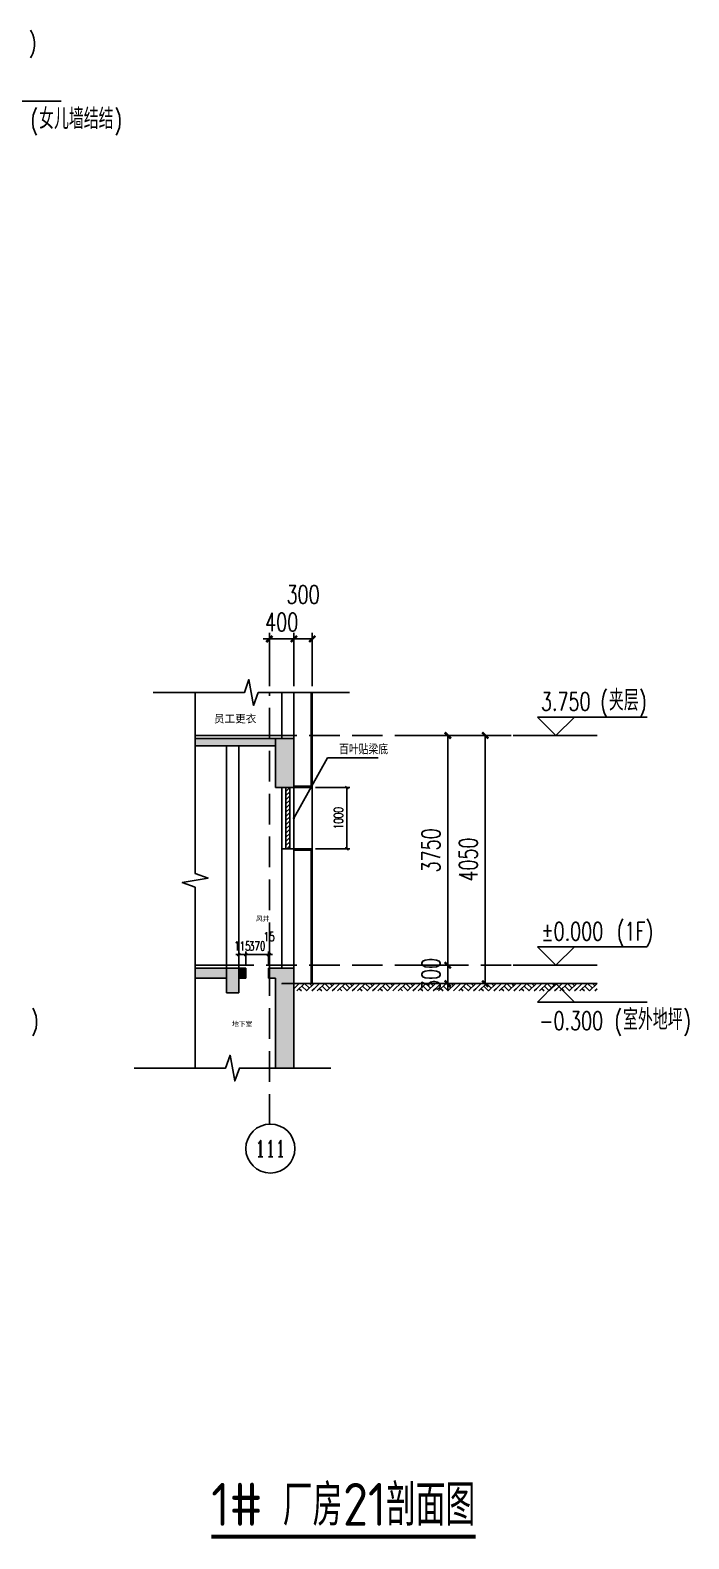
# Model space of a CAD drawing. Extents: x -1899985 to -450366, y 556196 to 2151267.
# Drawn here: x -1483969 to -1473220, y 558897 to 583517 of the extents above; entities that cross this region are included whole.
import ezdxf
from ezdxf.enums import TextEntityAlignment as Align

# ---------------------------------------------------------------- set-up
doc = ezdxf.new("R2010")
doc.units = 0
doc.header["$LTSCALE"] = 1000
doc.header["$MEASUREMENT"] = 0
doc.linetypes.add('__DASH', pattern=[0.35, 0.25, -0.1])
doc.linetypes.add('DOTE', pattern=[2.42, 2, -0.2, 0.02, -0.2])
doc.layers.get('Defpoints').update_dxf_attribs({"color": 210})
for name, color, linetype in [('A-AXIS-D', 1, 'Continuous'), ('A-AXIS-DOTE', 14, 'DOTE'), ('A-AXIS-DP', 126, 'Continuous'), ('A-CURTAIN', 134, 'Continuous'), ('A-HATCH-2', 251, 'Continuous'), ('A-LIN-V', 9, 'Continuous'), ('A-SFCE', 30, 'Continuous'), ('AS-COLN', 6, 'Continuous'), ('AS-WALL', 40, 'Continuous'), ('AXIS_TEXT', 7, 'Continuous'), ('DIM_ELEV', 3, 'Continuous'), ('DIM_SYMB', 3, 'Continuous'), ('PUB_HATCH', 8, 'Continuous'), ('PUB_TEXT', 7, 'Continuous'), ('WINDOW', 4, 'Continuous')]:
    doc.layers.add(name, color=color, linetype=linetype)
doc.styles.add('_TCH_AXIS', font='COMPLEX', dxfattribs={"bigfont": 'GBCBIG'})
doc.styles.add('_TCH_DIM', font='SIMPLEX', dxfattribs={"bigfont": 'GBCBIG'})
doc.styles.add('_TCH_DIM_T3', font='SIMPLEX', dxfattribs={"width": 0.705882, "bigfont": 'GBCBIG'})
doc.styles.get("Standard").update_dxf_attribs({"font": 'gbenor.shx', "bigfont": 'gbcbig.shx'})
doc.styles.add('图框', font='')
doc.styles.get('图框').set_extended_font_data('SimSun')
doc.dimstyles.new('_TCH_ARCH&&100', dxfattribs={"dimtxt": 297.5, "dimasz": 100, "dimexe": 100, "dimexo": 100, "dimgap": 126.25, "dimtad": 1, "dimdec": 0, "dimzin": 0, "dimdsep": 46, "dimtxsty": '_TCH_DIM_T3', "dimblk": 'ARCHTICK', "dimcen": 0.09, "dimclrt": 7, "dimazin": 2, "dimtfac": 1, "dimtdec": 0, "dimtix": 1, "dimtmove": 2, "dimatfit": 3, "dimfxl": 0, "dimtolj": 1, "dimtzin": 0, "dimarcsym": 0})
doc.dimstyles.new('_TCH_ARCH&&50', dxfattribs={"dimtxt": 148.75, "dimasz": 50, "dimexe": 50, "dimexo": 50, "dimgap": 63.125, "dimtad": 1, "dimdec": 0, "dimzin": 0, "dimdsep": 46, "dimtxsty": '_TCH_DIM_T3', "dimblk": 'ARCHTICK', "dimcen": 0.09, "dimclrt": 7, "dimazin": 2, "dimtfac": 1, "dimtdec": 0, "dimtix": 1, "dimtmove": 2, "dimatfit": 3, "dimfxl": 0, "dimtolj": 1, "dimtzin": 0, "dimarcsym": 0})

# ---------------------------------------------------------------- blocks, each defined once
blk = doc.blocks.new('_ArchTick')
at = {"color": 0, "linetype": 'ByBlock', "const_width": 0.4}
blk.add_lwpolyline([(-0.5, -0.5), (0.5, 0.5)], dxfattribs=at)
blk = doc.blocks.new('*D82')
at = {"layer": 'A-AXIS-DP', "color": 0, "lineweight": -2}
for p, q in [((-1479315, 571157), (-1478751, 571157)), ((-1478801, 570157), (-1478801, 571157)), ((-1479315, 570157), (-1478751, 570157))]:
    blk.add_line(p, q, dxfattribs=at)
at = {"layer": 'Defpoints', "color": 0}
for p in [(-1479365, 571157), (-1478801, 571157), (-1479365, 570157)]:
    blk.add_point(p, dxfattribs=at)
at = {"layer": 'A-AXIS-DP', "color": 0, "lineweight": -2, "xscale": 50, "yscale": 50, "zscale": 50}
for p, rotation in [((-1478801, 571157), 90), ((-1478801, 570157), 270)]:
    blk.add_blockref('_ArchTick', p, dxfattribs=dict(at, rotation=rotation))
at = {"layer": 'A-AXIS-DP', "color": 7, "insert": (-1478938, 570657), "char_height": 148.8, "attachment_point": 5, "rotation": 90, "style": '_TCH_DIM_T3'}
blk.add_mtext('\\A1;1000', dxfattribs=at)
blk = doc.blocks.new('*D83')
at = {"layer": 'A-AXIS-DP', "color": 0, "lineweight": -2}
for p, q in [((-1480565, 568257), (-1480565, 568482)), ((-1480450, 568257), (-1480450, 568482)), ((-1480565, 568432), (-1480615, 568432)), ((-1480565, 568432), (-1480450, 568432)), ((-1480450, 568432), (-1480400, 568432))]:
    blk.add_line(p, q, dxfattribs=at)
at = {"layer": 'Defpoints', "color": 0}
for p in [(-1480450, 568432), (-1480565, 568207), (-1480450, 568207)]:
    blk.add_point(p, dxfattribs=at)
at = {"layer": 'A-AXIS-DP', "color": 0, "lineweight": -2, "xscale": 50, "yscale": 50, "zscale": 50}
blk.add_blockref('_ArchTick', (-1480565, 568432), dxfattribs=at)
at = {"layer": 'A-AXIS-DP', "color": 0, "lineweight": -2, "xscale": 50, "yscale": 50, "zscale": 50, "rotation": 180}
blk.add_blockref('_ArchTick', (-1480450, 568432), dxfattribs=at)
at = {"layer": 'A-AXIS-DP', "color": 7, "insert": (-1480507, 568570), "char_height": 148.8, "attachment_point": 5, "style": '_TCH_DIM_T3'}
blk.add_mtext('\\A1;115', dxfattribs=at)
blk = doc.blocks.new('*D84')
at = {"layer": 'A-AXIS-DP', "color": 0, "lineweight": -2}
for p, q in [((-1480450, 568257), (-1480450, 568482)), ((-1480080, 568257), (-1480080, 568482)), ((-1480450, 568432), (-1480500, 568432)), ((-1480450, 568432), (-1480080, 568432)), ((-1480080, 568432), (-1480030, 568432))]:
    blk.add_line(p, q, dxfattribs=at)
at = {"layer": 'Defpoints', "color": 0}
for p in [(-1480080, 568432), (-1480450, 568207), (-1480080, 568207)]:
    blk.add_point(p, dxfattribs=at)
at = {"layer": 'A-AXIS-DP', "color": 0, "lineweight": -2, "xscale": 50, "yscale": 50, "zscale": 50}
blk.add_blockref('_ArchTick', (-1480450, 568432), dxfattribs=at)
at = {"layer": 'A-AXIS-DP', "color": 0, "lineweight": -2, "xscale": 50, "yscale": 50, "zscale": 50, "rotation": 180}
blk.add_blockref('_ArchTick', (-1480080, 568432), dxfattribs=at)
at = {"layer": 'A-AXIS-DP', "color": 7, "insert": (-1480265, 568570), "char_height": 148.8, "attachment_point": 5, "style": '_TCH_DIM_T3'}
blk.add_mtext('\\A1;370', dxfattribs=at)
blk = doc.blocks.new('*D85')
at = {"layer": 'A-AXIS-DP', "color": 0, "lineweight": -2}
for p, q in [((-1480080, 568257), (-1480080, 568482)), ((-1480065, 568257), (-1480065, 568482)), ((-1480080, 568432), (-1480130, 568432)), ((-1480080, 568432), (-1480065, 568432)), ((-1480065, 568432), (-1480015, 568432))]:
    blk.add_line(p, q, dxfattribs=at)
at = {"layer": 'Defpoints', "color": 0}
for p in [(-1480065, 568432), (-1480080, 568207), (-1480065, 568207)]:
    blk.add_point(p, dxfattribs=at)
at = {"layer": 'A-AXIS-DP', "color": 0, "lineweight": -2, "xscale": 50, "yscale": 50, "zscale": 50}
blk.add_blockref('_ArchTick', (-1480080, 568432), dxfattribs=at)
at = {"layer": 'A-AXIS-DP', "color": 0, "lineweight": -2, "xscale": 50, "yscale": 50, "zscale": 50, "rotation": 180}
blk.add_blockref('_ArchTick', (-1480065, 568432), dxfattribs=at)
at = {"layer": 'A-AXIS-DP', "color": 7, "insert": (-1480072, 568725), "char_height": 148.8, "attachment_point": 5, "style": '_TCH_DIM_T3'}
blk.add_mtext('\\A1;15', dxfattribs=at)
blk = doc.blocks.new('*D86')
at = {"layer": 'A-AXIS-DP', "color": 0, "lineweight": -2}
for p, q in [((-1480065, 572814), (-1480065, 573682)), ((-1479665, 572814), (-1479665, 573682)), ((-1480065, 573582), (-1480165, 573582)), ((-1480065, 573582), (-1479665, 573582)), ((-1479665, 573582), (-1479565, 573582))]:
    blk.add_line(p, q, dxfattribs=at)
at = {"layer": 'Defpoints', "color": 0}
for p in [(-1479665, 573582), (-1480065, 572714), (-1479665, 572714)]:
    blk.add_point(p, dxfattribs=at)
at = {"layer": 'A-AXIS-DP', "color": 0, "lineweight": -2, "xscale": 100, "yscale": 100, "zscale": 100}
blk.add_blockref('_ArchTick', (-1480065, 573582), dxfattribs=at)
at = {"layer": 'A-AXIS-DP', "color": 0, "lineweight": -2, "xscale": 100, "yscale": 100, "zscale": 100, "rotation": 180}
blk.add_blockref('_ArchTick', (-1479665, 573582), dxfattribs=at)
at = {"layer": 'A-AXIS-DP', "color": 7, "insert": (-1479865, 573857), "char_height": 297.5, "attachment_point": 5, "style": '_TCH_DIM_T3'}
blk.add_mtext('\\A1;400', dxfattribs=at)
blk = doc.blocks.new('*D87')
at = {"layer": 'A-AXIS-DP', "color": 0, "lineweight": -2}
for p, q in [((-1479665, 572814), (-1479665, 573682)), ((-1479365, 572814), (-1479365, 573682)), ((-1479665, 573582), (-1479365, 573582))]:
    blk.add_line(p, q, dxfattribs=at)
at = {"layer": 'Defpoints', "color": 0}
for p in [(-1479365, 573582), (-1479665, 572714), (-1479365, 572714)]:
    blk.add_point(p, dxfattribs=at)
at = {"layer": 'A-AXIS-DP', "color": 0, "lineweight": -2, "xscale": 100, "yscale": 100, "zscale": 100, "rotation": 180}
blk.add_blockref('_ArchTick', (-1479665, 573582), dxfattribs=at)
at = {"layer": 'A-AXIS-DP', "color": 0, "lineweight": -2, "xscale": 100, "yscale": 100, "zscale": 100}
blk.add_blockref('_ArchTick', (-1479365, 573582), dxfattribs=at)
at = {"layer": 'A-AXIS-DP', "color": 7, "insert": (-1479515, 574307), "char_height": 297.5, "attachment_point": 5, "style": '_TCH_DIM_T3'}
blk.add_mtext('\\A1;300', dxfattribs=at)
blk = doc.blocks.new('*D88')
at = {"layer": 'A-AXIS-D', "color": 0, "lineweight": -2}
for p, q in [((-1477409, 572007), (-1476443, 572007)), ((-1476543, 567957), (-1476543, 572007)), ((-1477409, 567957), (-1476443, 567957))]:
    blk.add_line(p, q, dxfattribs=at)
at = {"layer": 'Defpoints', "color": 0}
for p in [(-1477509, 572007), (-1476543, 572007), (-1477509, 567957)]:
    blk.add_point(p, dxfattribs=at)
at = {"layer": 'A-AXIS-D', "color": 0, "lineweight": -2, "xscale": 100, "yscale": 100, "zscale": 100}
for p, rotation in [((-1476543, 572007), 90), ((-1476543, 567957), 270)]:
    blk.add_blockref('_ArchTick', p, dxfattribs=dict(at, rotation=rotation))
at = {"layer": 'A-AXIS-D', "color": 7, "insert": (-1476818, 569982), "char_height": 297.5, "attachment_point": 5, "rotation": 90, "style": '_TCH_DIM_T3'}
blk.add_mtext('\\A1;4050', dxfattribs=at)
blk = doc.blocks.new('*D89')
at = {"layer": 'A-AXIS-D', "color": 0, "lineweight": -2}
for p, q in [((-1477854, 568257), (-1477054, 568257)), ((-1477154, 568257), (-1477154, 568357)), ((-1477154, 567957), (-1477154, 568257)), ((-1477854, 567957), (-1477054, 567957)), ((-1477154, 567957), (-1477154, 567857))]:
    blk.add_line(p, q, dxfattribs=at)
at = {"layer": 'Defpoints', "color": 0}
for p in [(-1477954, 568257), (-1477154, 568257), (-1477954, 567957)]:
    blk.add_point(p, dxfattribs=at)
at = {"layer": 'A-AXIS-D', "color": 0, "lineweight": -2, "xscale": 100, "yscale": 100, "zscale": 100}
for p, rotation in [((-1477154, 568257), 270), ((-1477154, 567957), 90)]:
    blk.add_blockref('_ArchTick', p, dxfattribs=dict(at, rotation=rotation))
at = {"layer": 'A-AXIS-D', "color": 7, "insert": (-1477429, 568107), "char_height": 297.5, "attachment_point": 5, "rotation": 90, "style": '_TCH_DIM_T3'}
blk.add_mtext('\\A1;300', dxfattribs=at)
blk = doc.blocks.new('*D90')
at = {"layer": 'A-AXIS-D', "color": 0, "lineweight": -2}
for p, q in [((-1477854, 572007), (-1477054, 572007)), ((-1477154, 568257), (-1477154, 572007)), ((-1477854, 568257), (-1477054, 568257))]:
    blk.add_line(p, q, dxfattribs=at)
at = {"layer": 'Defpoints', "color": 0}
for p in [(-1477954, 572007), (-1477154, 572007), (-1477954, 568257)]:
    blk.add_point(p, dxfattribs=at)
at = {"layer": 'A-AXIS-D', "color": 0, "lineweight": -2, "xscale": 100, "yscale": 100, "zscale": 100}
for p, rotation in [((-1477154, 572007), 90), ((-1477154, 568257), 270)]:
    blk.add_blockref('_ArchTick', p, dxfattribs=dict(at, rotation=rotation))
at = {"layer": 'A-AXIS-D', "color": 7, "insert": (-1477429, 570132), "char_height": 297.5, "attachment_point": 5, "rotation": 90, "style": '_TCH_DIM_T3'}
blk.add_mtext('\\A1;3750', dxfattribs=at)
blk = doc.blocks.new('$LinePat$素土夯实')
at = {"color": 0}
for p, q in [((0, -210), (210, 0)), ((120, -300), (420, 0)), ((420, 0), (608, -188)), ((495, -300), (795, 0)), ((615, 0), (705, -90)), ((210, -210), (300, -300)), ((315, -105), (502, -293)), ((705, -300), (795, -210))]:
    blk.add_line(p, q, dxfattribs=at)
blk = doc.blocks.new('_FZH')
blk.add_lwpolyline([(-0.5, -0.5), (0.5, -0.5), (0.5, 0.5), (-0.5, 0.5)], close=True)
at = {"layer": 'PUB_HATCH'}
blk.add_solid([(-0.5, -0.5), (0.5, -0.5), (-0.5, 0.5), (0.5, 0.5)], dxfattribs=at)
blk = doc.blocks.new('$WINLIB2D$00000039')
at = {"color": 0}
for points in [[(-0.5, 0.5), (-0.5, -0.5)], [(0.5, 0.5), (-0.5, 0.5)], [(0.5, -0.5), (0.5, 0.5)], [(-0.5, 0.167), (0.5, 0.167)], [(-0.452, -0.167), (-0.5, 0.084)], [(-0.384, -0.167), (-0.448, 0.167)], [(-0.316, -0.167), (-0.38, 0.167)], [(-0.248, -0.167), (-0.312, 0.167)], [(-0.18, -0.167), (-0.244, 0.167)], [(-0.112, -0.167), (-0.176, 0.167)], [(-0.044, -0.167), (-0.108, 0.167)], [(0.024, -0.167), (-0.04, 0.167)], [(0.092, -0.167), (0.028, 0.167)], [(0.16, -0.167), (0.096, 0.167)], [(0.228, -0.167), (0.164, 0.167)], [(0.296, -0.167), (0.232, 0.167)], [(0.364, -0.167), (0.3, 0.167)], [(0.432, -0.167), (0.368, 0.167)], [(0.5, -0.167), (0.436, 0.167)], [(-0.5, -0.167), (0.5, -0.167)], [(0.5, -0.5), (-0.5, -0.5)]]:
    blk.add_lwpolyline(points, dxfattribs=at)

msp = doc.modelspace()

# ---------------------------------------------------------------- hatches: boundary and pattern name
at = {"layer": 'PUB_HATCH'}
for points in [[(-1481276.6, 571837.5), (-1480664.8, 571837.5), (-1480664.8, 571957.5), (-1481276.6, 571957.5)], [(-1480664.8, 571957.5), (-1480664.8, 571837.5), (-1479964.8, 571837.5), (-1479964.8, 571957.5)], [(-1480764.8, 568047.5), (-1480764.8, 568207.5), (-1481276.6, 568207.5), (-1481276.6, 568047.5)], [(-1480564.8, 568207.5), (-1480564.8, 568047.5), (-1480449.8, 568047.5), (-1480449.8, 568207.5)], [(-1480079.8, 568047.5), (-1479964.8, 568047.5), (-1479664.8, 568207.5), (-1480079.8, 568207.5)], [(-1479664.8, 568207.5), (-1479964.8, 568047.5), (-1479964.8, 566579.2), (-1479664.8, 566579.2)]]:
    msp.add_hatch(color=256, dxfattribs=at).paths.add_polyline_path(points)

# ---------------------------------------------------------------- linework, layer by layer
at = {"layer": 'A-AXIS-D'}
msp.add_circle((-1480049.7, 565265.2), 400, dxfattribs=at)
at = {"layer": 'A-AXIS-DOTE', "linetype": '__DASH', "ltscale": 2}
for p, q in [((-1480064.8, 565656), (-1480064.8, 572708.3)), ((-1474717.1, 572007.5), (-1481276.6, 572007.5)), ((-1474717.1, 568257.5), (-1481276.6, 568257.5))]:
    msp.add_line(p, q, dxfattribs=at)
at = {"layer": 'A-CURTAIN'}
for points in [[(-1479364.8, 572708.3), (-1479364.8, 571157.5), (-1479664.8, 571157.5)], [(-1479384.8, 572708.3), (-1479384.8, 571177.5), (-1479664.8, 571177.5)], [(-1479664.8, 570157.5), (-1479364.8, 570157.5), (-1479364.8, 567957.5)], [(-1479664.8, 570137.5), (-1479384.8, 570137.5), (-1479384.8, 567957.5)]]:
    msp.add_lwpolyline(points, dxfattribs=at)
at = {"layer": 'A-LIN-V'}
for p, q in [((-1479664.8, 572708.3), (-1479664.8, 568257.5)), ((-1479364.8, 571157.5), (-1479364.8, 570157.5))]:
    msp.add_line(p, q, dxfattribs=at)
at = {"layer": 'A-SFCE'}
for p, q in [((-1481276.6, 572007.5), (-1479864.8, 572007.5)), ((-1481276.6, 568257.5), (-1480764.8, 568257.5))]:
    msp.add_line(p, q, dxfattribs=at)
at = {"layer": 'AS-COLN'}
for p, q in [((-1481276.6, 571957.5), (-1480664.8, 571957.5)), ((-1481276.6, 571957.5), (-1481276.6, 571837.5)), ((-1480664.8, 571957.5), (-1479964.8, 571957.5)), ((-1481276.6, 571837.5), (-1480664.8, 571837.5)), ((-1480664.8, 571837.5), (-1479964.8, 571837.5)), ((-1481276.6, 568207.5), (-1480764.8, 568207.5)), ((-1481276.6, 568207.5), (-1481276.6, 568047.5)), ((-1481276.6, 568047.5), (-1480764.8, 568047.5)), ((-1480564.8, 568207.5), (-1480449.8, 568207.5)), ((-1480564.8, 568047.5), (-1480449.8, 568047.5)), ((-1480449.8, 568207.5), (-1480449.8, 568047.5)), ((-1480079.8, 568207.5), (-1479664.8, 568207.5)), ((-1480079.8, 568207.5), (-1480079.8, 568047.5)), ((-1480079.8, 568047.5), (-1479964.8, 568047.5)), ((-1479964.8, 568047.5), (-1479964.8, 566579.2)), ((-1479664.8, 568207.5), (-1479664.8, 566579.2)), ((-1479664.8, 566579.2), (-1479964.8, 566579.2))]:
    msp.add_line(p, q, dxfattribs=at)
at = {"layer": 'AS-WALL'}
for p, q in [((-1479864.8, 571957.5), (-1479864.8, 572708.3)), ((-1479864.8, 572708.3), (-1479664.8, 572708.3)), ((-1479664.8, 571957.5), (-1479664.8, 572708.3)), ((-1480764.8, 568207.5), (-1480764.8, 571837.5)), ((-1480564.8, 568207.5), (-1480564.8, 571837.5)), ((-1479664.8, 570157.5), (-1479864.8, 570157.5)), ((-1479864.8, 570157.5), (-1479864.8, 568207.5)), ((-1479664.8, 568207.5), (-1479664.8, 570157.5)), ((-1479864.8, 568207.5), (-1479664.8, 568207.5))]:
    msp.add_line(p, q, dxfattribs=at)
msp.add_lwpolyline([(-1474717.1, 567957.5), (-1479864.8, 567957.5), (-1479864.8, 567957.5)], dxfattribs=at)
at = {"layer": 'DIM_ELEV'}
for p, q in [((-1485248.8, 582357.5), (-1483460.8, 582357.5)), ((-1475388.1, 572007.5), (-1475688.1, 572307.5)), ((-1475688.1, 572307.5), (-1473900.1, 572307.5)), ((-1475388.1, 572007.5), (-1475088.1, 572307.5)), ((-1476088.1, 572007.5), (-1475088.1, 572007.5)), ((-1475388.1, 568257.5), (-1475688.1, 568557.5)), ((-1475688.1, 568557.5), (-1473900.1, 568557.5)), ((-1475388.1, 568257.5), (-1475088.1, 568557.5)), ((-1476088.1, 568257.5), (-1475088.1, 568257.5)), ((-1476088.1, 567957.5), (-1475088.1, 567957.5)), ((-1475388.1, 567957.5), (-1475688.1, 567657.5)), ((-1475388.1, 567957.5), (-1475088.1, 567657.5)), ((-1475688.1, 567657.5), (-1473900.1, 567657.5))]:
    msp.add_line(p, q, dxfattribs=at)
at = {"layer": 'DIM_SYMB'}
for p, q in [((-1479664.8, 570657.5), (-1479118.6, 571644.7)), ((-1479118.6, 571644.7), (-1478288.6, 571644.7))]:
    msp.add_line(p, q, dxfattribs=at)
for points in [[(-1478757.1, 572708.3), (-1480247.7, 572708.3), (-1480324.2, 572498.3), (-1480398.2, 572918.3), (-1480472.7, 572708.3), (-1481963.3, 572708.3)], [(-1481276.6, 572708.3), (-1481276.6, 569756.2), (-1481066.6, 569679.8), (-1481486.6, 569605.7), (-1481276.6, 569531.2), (-1481276.6, 566579.2)], [(-1479064.8, 566579.2), (-1480555.4, 566579.2), (-1480631.8, 566369.2), (-1480705.9, 566789.2), (-1480780.4, 566579.2), (-1482271, 566579.2)]]:
    msp.add_lwpolyline(points, dxfattribs=at)
at = {"layer": 'DIM_SYMB', "const_width": 20}
msp.add_lwpolyline([(-1479669.6, 570648.7, 1), (-1479659.9, 570666.2, 1)], format="xyb", close=True, dxfattribs=at)
at = {"layer": 'DIM_SYMB', "const_width": 70}
msp.add_lwpolyline([(-1481013.4, 558932.5), (-1476698.2, 558932.5)], dxfattribs=at)

# ---------------------------------------------------------------- block references
at = {"layer": 'A-HATCH-2', "xscale": 0.4149008629672152, "yscale": 0.4, "zscale": 0.4}
for p in [(-1479664.8, 567957.5), (-1479334.9, 567957.5), (-1479005.1, 567957.5), (-1478675.2, 567957.5), (-1478345.4, 567957.5), (-1478015.5, 567957.5), (-1477685.7, 567957.5), (-1477355.9, 567957.5), (-1477026, 567957.5), (-1476696.2, 567957.5), (-1476366.3, 567957.5), (-1476036.5, 567957.5), (-1475706.6, 567957.5), (-1475376.8, 567957.5), (-1475046.9, 567957.5)]:
    msp.add_blockref('$LinePat$素土夯实', p, dxfattribs=at)
at = {"layer": 'AS-COLN'}
for p, xscale, yscale, zscale in [((-1479814.8, 571557.5), 299.9999997811392, 800.0000145066297, 800.0000145066297), ((-1480664.8, 568007.5), 200, 399.9999926356832, 399.9999926356832)]:
    msp.add_blockref('_FZH', p, dxfattribs=dict(at, xscale=xscale, yscale=yscale, zscale=zscale))
at = {"layer": 'WINDOW', "xscale": 1000, "yscale": 200, "zscale": 1000, "rotation": 90.00000000010354}
msp.add_blockref('$WINLIB2D$00000039', (-1479764.8, 570657.5), dxfattribs=at)

# ---------------------------------------------------------------- texts
at = {"layer": 'AXIS_TEXT', "style": '图框'}
for s, p in [('风井', (-1480286, 568977.5)), ('地下室', (-1480676.2, 567259))]:
    msp.add_text(s, height=79.3, dxfattribs=at).set_placement(p)
at = {"layer": 'PUB_TEXT', "style": '_TCH_DIM', "width": 0.705882}
for s, p in [(')', (-1483990.7, 583162.5)), ('(', (-1483963.6, 581902.5)), (')', (-1482594.9, 581902.5)), ('3.750', (-1475634.2, 572412.5)), ('(', (-1474664.2, 572412.5)), (')', (-1474032.7, 572412.5)), ('%%P0.000', (-1475625.6, 568662.5)), ('(1F)', (-1474395.6, 568662.5)), (')', (-1483954.2, 567202.5)), ('-0.300', (-1475663.3, 567202.5)), ('(', (-1474433.3, 567202.5)), (')', (-1473310.3, 567202.5))]:
    msp.add_text(s, height=297.5, dxfattribs=at).set_placement(p)
at = {"layer": 'PUB_TEXT'}
for s, height, style, p in [('女儿墙结结', 337.59, '_TCH_DIM', (-1483823.6, 581902.5)), ('夹层', 337.59, '_TCH_DIM', (-1474524.2, 572412.5)), ('员工更衣', 126.89, '图框', (-1480970.2, 572216.9)), ('百叶贴梁底', 168.79, '_TCH_DIM', (-1478929.4, 571697.2)), ('室外地坪', 337.59, '_TCH_DIM', (-1474293.3, 567202.5))]:
    msp.add_text(s, height=height, dxfattribs=dict(at, style=style)).set_placement(p)
at = {"layer": 'PUB_TEXT', "style": '_TCH_AXIS'}
msp.add_text('111', height=265.5, dxfattribs=at).set_placement((-1480296.2, 565132.4), (-1479803.1, 565132.4), align=Align.FIT)
at = {"layer": 'PUB_TEXT'}
for s, height, p in [('厂房', 675.18, (-1479846.7, 559109.7)), ('剖面图', 675.18, (-1478163.7, 559109.7)), ('1#', 700, (-1481013.4, 559109.7)), ('21', 700, (-1478863.7, 559109.7))]:
    msp.add_text(s, height=height, dxfattribs=at).set_placement(p)

# ---------------------------------------------------------------- dimensions: what is measured, and where the dimension line sits
at = {"layer": 'A-AXIS-D'}
for p1, p2, distance, picture, middle in [((-1477953.8, 568257.5), (-1477953.8, 572007.5), -800, '*D90', (-1477428.8, 570132.5)), ((-1477508.7, 567957.5), (-1477508.7, 572007.5), -965.6, '*D88', (-1476818.1, 569982.5)), ((-1477953.8, 567957.5), (-1477953.8, 568257.5), -800, '*D89', (-1477428.8, 568107.5))]:
    dim = msp.add_aligned_dim(p1=p1, p2=p2, distance=distance, dimstyle='_TCH_ARCH&&100', dxfattribs=at)
    dim.commit()
    dim.dimension.update_dxf_attribs({"geometry": picture, "text_midpoint": middle})
at = {"layer": 'A-AXIS-DP'}
for base, p1, p2, dimstyle, picture, middle in [((-1479364.8, 573582.3), (-1479664.8, 572713.9), (-1479364.8, 572713.9), '_TCH_ARCH&&100', '*D87', (-1479514.8, 574306.6)), ((-1480064.8, 568432.3), (-1480079.8, 568207.5), (-1480064.8, 568207.5), '_TCH_ARCH&&50', '*D85', (-1480072.3, 568725.2))]:
    dim = msp.add_linear_dim(base=base, p1=p1, p2=p2, angle=0, dimstyle=dimstyle, dxfattribs=at)
    dim.commit()
    dim.dimension.update_dxf_attribs({"geometry": picture, "text_midpoint": middle, "dimtype": 129})
for p1, p2, distance, dimstyle, picture, middle in [((-1480064.8, 572713.9), (-1479664.8, 572713.9), 868.5, '_TCH_ARCH&&100', '*D86', (-1479864.8, 573857.3)), ((-1479364.8, 570157.5), (-1479364.8, 571157.5), -564.2, '_TCH_ARCH&&50', '*D82', (-1478938.1, 570657.5)), ((-1480564.8, 568207.5), (-1480449.8, 568207.5), 224.8, '_TCH_ARCH&&50', '*D83', (-1480507.3, 568569.8)), ((-1480449.8, 568207.5), (-1480079.8, 568207.5), 224.8, '_TCH_ARCH&&50', '*D84', (-1480264.8, 568569.8))]:
    dim = msp.add_aligned_dim(p1=p1, p2=p2, distance=distance, dimstyle=dimstyle, dxfattribs=at)
    dim.commit()
    dim.dimension.update_dxf_attribs({"geometry": picture, "text_midpoint": middle})

doc.saveas('drawing.dxf')
